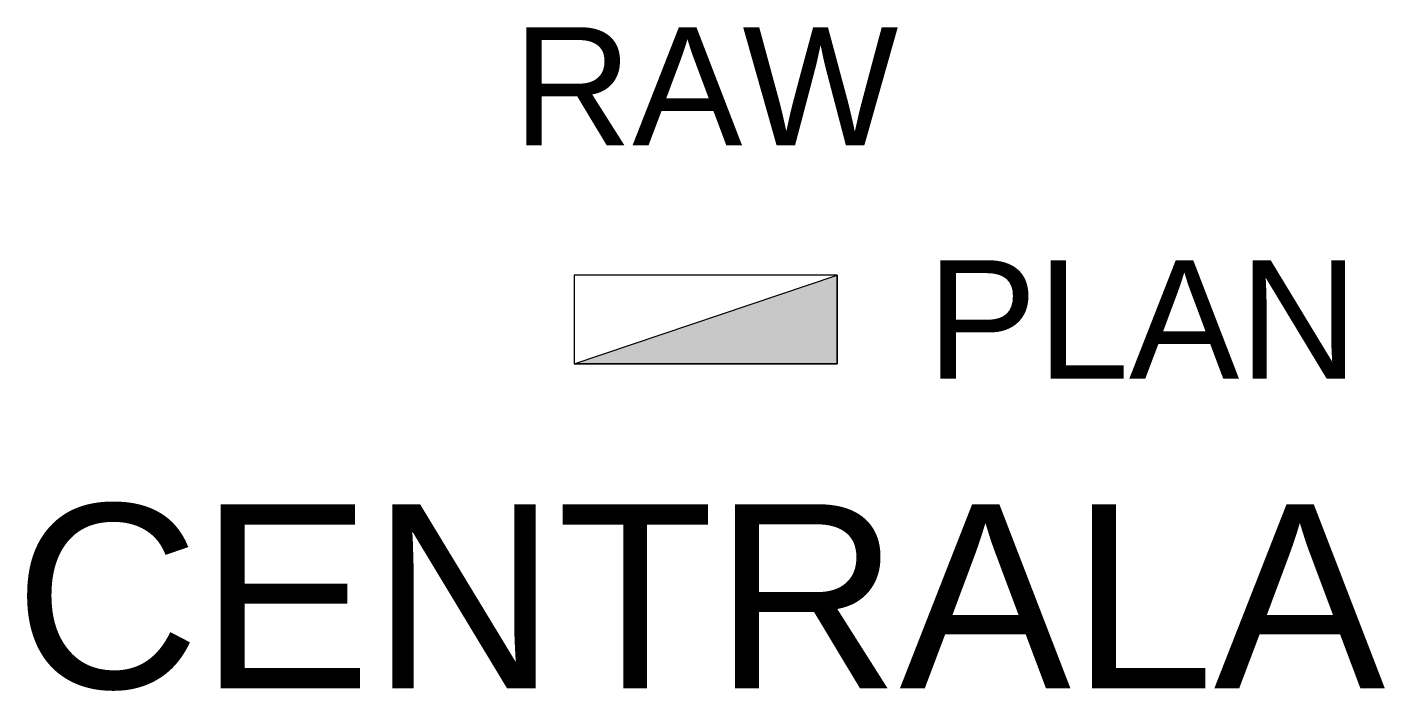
# Model space of a CAD drawing. Header units: millimetres. Extents: x -1032 to 1033, y -565 to 445.
import ezdxf
from ezdxf.enums import TextEntityAlignment as Align

# ---------------------------------------------------------------- set-up
doc = ezdxf.new("R2010")
doc.units = ezdxf.units.MM
doc.header["$LTSCALE"] = 0.25
doc.header["$PDMODE"] = 1
doc.styles.add('opis_czujki', font='arial.ttf')
doc.styles.add('opis_czujki_2', font='arial.ttf')

msp = doc.modelspace()

# ---------------------------------------------------------------- hatches: boundary and pattern name
msp.add_hatch(color=256).paths.add_polyline_path([(200, -67.5), (200, 67.5), (-200, -67.5)])

# ---------------------------------------------------------------- linework, layer by layer
msp.add_lwpolyline([(-200, -67.5), (200, -67.5), (200, 67.5), (-200, 67.5)], close=True)
for points in [[(-200, -67.5), (200, 67.5), (200, -67.5), (-200, -67.5)], [(200, -67.5), (200, 67.5)]]:
    msp.add_lwpolyline(points)
at = {"color": 6}
for p in [(200, 400), (-89.4, 227)]:
    msp.add_point(p, dxfattribs=at)

# ---------------------------------------------------------------- texts
for tag, text, height, style, flags, p in [('RAW', 'XX', 180, 'opis_czujki_2', 9, (0, 354.9)), ('CENTRALA', 'xx', 280, 'opis_czujki', 8, (-9, -421.1))]:
    msp.add_attdef(tag, text=text, height=height, dxfattribs=dict(style=style, flags=flags)).set_placement(p, align=Align.MIDDLE_CENTER)
at = {"style": 'opis_czujki_2', "flags": 9}
msp.add_attdef('PLAN', (336.7, -89.8), 'xx', height=180, dxfattribs=at)

doc.saveas('drawing.dxf')
